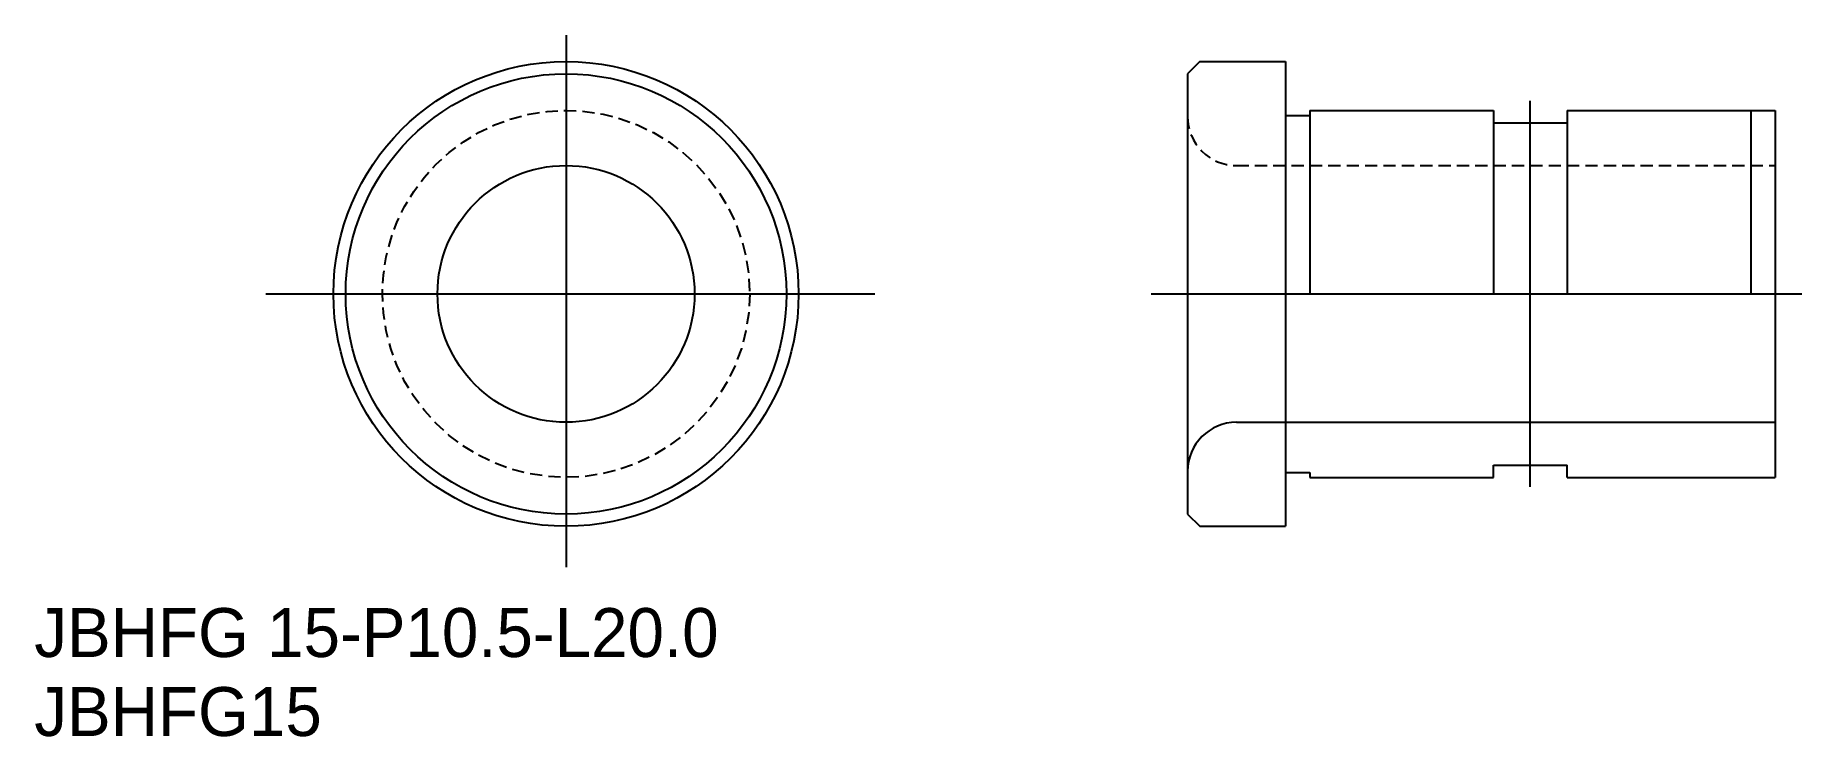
# Model space of a CAD drawing. Extents: x 95.7 to 167.9, y 170.8 to 199.4.
import ezdxf

# ---------------------------------------------------------------- set-up
doc = ezdxf.new("R2010")
doc.units = 0
doc.header["$MEASUREMENT"] = 0
doc.linetypes.add('CENTER', pattern=[50.8, 31.75, -6.35, 6.35, -6.35])
doc.linetypes.add('DASHED', pattern=[0.75, 0.5, -0.25])
doc.layers.get('0').update_dxf_attribs({"linetype": 'CONTINUOUS'})
doc.layers.add('CENTER', color=1, linetype='CENTER')

msp = doc.modelspace()

# ---------------------------------------------------------------- linework, layer by layer
for p, q in [((143.285, 198.368), (142.785, 197.868)), ((142.785, 197.868), (142.785, 179.868)), ((143.285, 198.368), (146.785, 198.368)), ((146.785, 198.368), (146.785, 179.368)), ((147.785, 196.368), (155.285, 196.368)), ((147.785, 196.368), (147.785, 188.868)), ((155.285, 196.368), (155.285, 188.868)), ((158.285, 196.368), (158.285, 188.868)), ((158.285, 196.368), (166.785, 196.368)), ((165.785, 196.368), (165.785, 188.868)), ((166.785, 196.368), (166.785, 181.368)), ((146.785, 196.168), (147.785, 196.168)), ((155.285, 195.868), (158.285, 195.868)), ((144.785, 183.618), (166.785, 183.618)), ((155.285, 181.868), (158.285, 181.868)), ((155.285, 181.368), (155.285, 181.868)), ((158.285, 181.368), (158.285, 181.868)), ((146.785, 181.568), (147.785, 181.568)), ((147.785, 181.568), (147.785, 181.368)), ((147.785, 181.368), (155.285, 181.368)), ((158.285, 181.368), (166.785, 181.368)), ((142.785, 179.868), (143.285, 179.368)), ((143.285, 179.368), (146.785, 179.368))]:
    msp.add_line(p, q)
at = {"color": 3, "linetype": 'DASHED'}
msp.add_line((144.785, 194.118), (166.785, 194.118), dxfattribs=at)
at = {"color": 7, "linetype": 'Continuous'}
for radius in [9.5, 9, 5.25]:
    msp.add_circle((117.4, 188.868), radius, dxfattribs=at)
at = {"color": 3, "linetype": 'DASHED'}
msp.add_circle((117.4, 188.868), 7.5, dxfattribs=at)
msp.add_arc((144.785, 196.118), 2, 180, 270, dxfattribs=at)
at = {"color": 7, "linetype": 'Continuous'}
msp.add_arc((144.785, 181.618), 2, 90, 180, dxfattribs=at)
at = {"layer": 'CENTER', "linetype": 'CENTER'}
for p, q in [((117.4, 199.443), (117.4, 177.692)), ((156.785, 180.977), (156.785, 196.76)), ((105.144, 188.868), (130.014, 188.868)), ((141.304, 188.868), (167.868, 188.868))]:
    msp.add_line(p, q, dxfattribs=at)

# ---------------------------------------------------------------- texts
for s, p in [('JBHFG 15-P10.5-L20.0', (95.682, 174.022)), ('JBHFG15', (95.682, 170.792))]:
    msp.add_text(s, height=2).set_placement(p)

doc.saveas('drawing.dxf')
